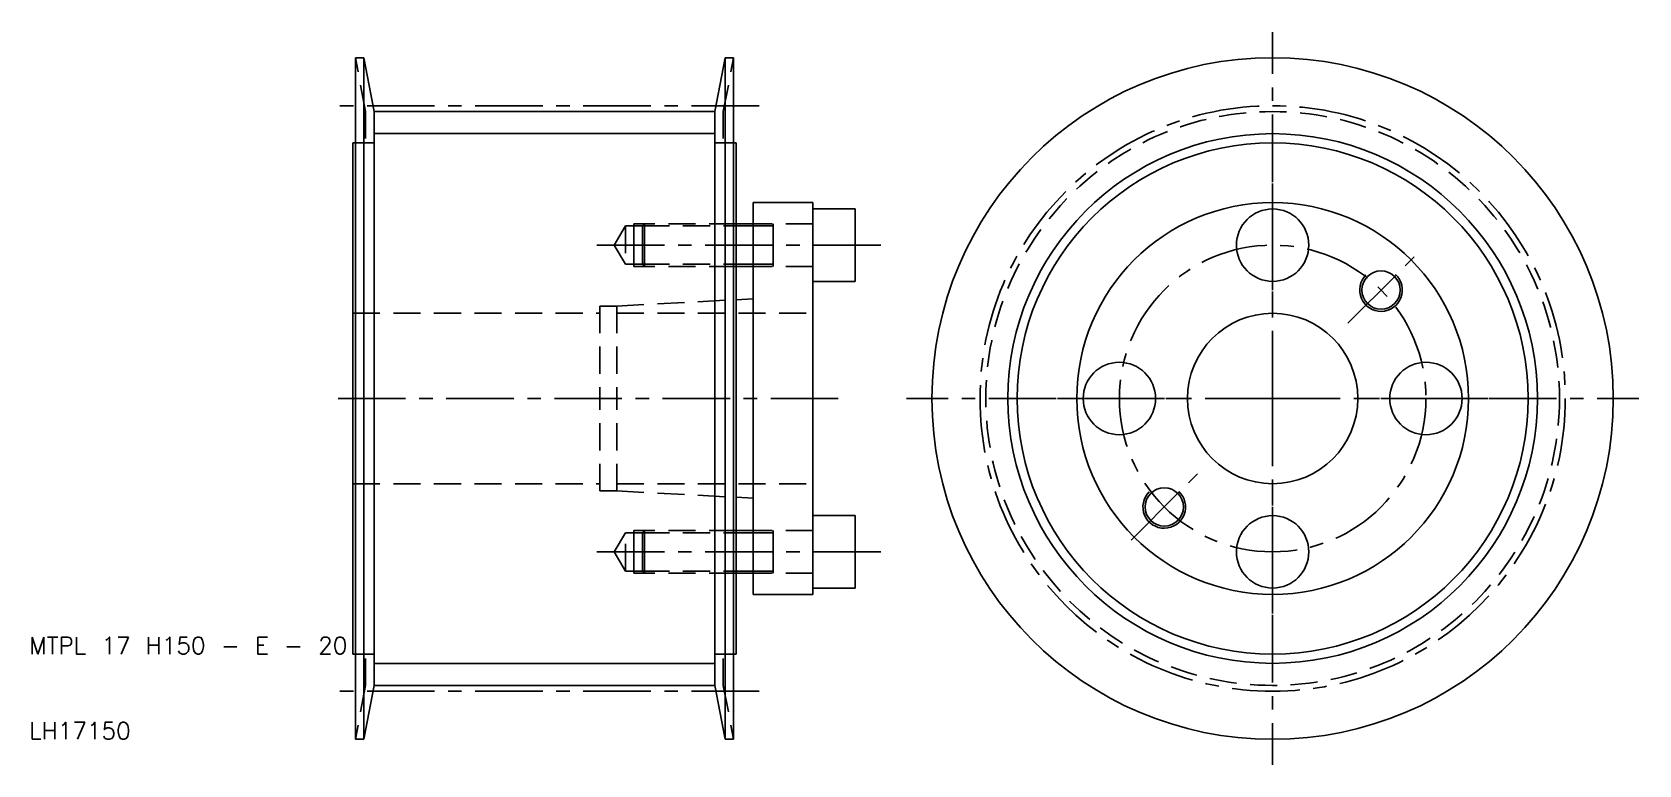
# Model space of a CAD drawing. Extents: x 10 to 199, y 7 to 93.
import ezdxf

# ---------------------------------------------------------------- set-up
doc = ezdxf.new("R2010")
doc.units = 0
doc.header["$LTSCALE"] = 0.25
doc.linetypes.add('CENTER', pattern=[50.8, 31.75, -6.35, 6.35, -6.35])
doc.linetypes.add('DASHED', pattern=[19.05, 12.7, -6.35])
doc.layers.get('0').update_dxf_attribs({"linetype": 'CONTINUOUS'})
doc.layers.add('CENTER', color=1, linetype='CENTER')
doc.styles.get("Standard").update_dxf_attribs({"font": 'txt.shx'})

msp = doc.modelspace()

# ---------------------------------------------------------------- linework, layer by layer
at = {"color": 3, "linetype": 'DASHED'}
for p, q in [((49.5, 83.675), (48.3, 90)), ((91.5, 83.675), (92.7, 90)), ((49.5, 83.675), (49.5, 80)), ((91.5, 83.675), (91.5, 80)), ((50.5, 80), (48.3, 80)), ((90.5, 80), (92.7, 80)), ((80, 70.25), (78.700962, 68)), ((80, 70.25), (80, 65.75)), ((82, 70.25), (80, 70.25)), ((82.25, 70.5), (81, 70.5)), ((81, 70.5), (81, 68)), ((82.25, 70.5), (82, 70.25)), ((82, 70.25), (93, 70.25)), ((82, 70.25), (82, 68)), ((93, 70.5), (82.25, 70.5)), ((82.25, 70.5), (82.25, 68)), ((102, 70.5), (95, 70.5)), ((95, 70.25), (97.333333, 70.25)), ((97.333333, 70.5), (97.333333, 68)), ((80, 65.75), (78.700962, 68)), ((81, 65.5), (81, 68)), ((82, 65.75), (82, 68)), ((82.25, 65.5), (82.25, 68)), ((97.333333, 65.5), (97.333333, 68)), ((82, 65.75), (80, 65.75)), ((82.25, 65.5), (81, 65.5)), ((82, 65.75), (93, 65.75)), ((82.25, 65.5), (82, 65.75)), ((93, 65.5), (82.25, 65.5)), ((95, 65.75), (97.333333, 65.75)), ((102, 65.5), (95, 65.5)), ((77, 60.85), (79, 60.85)), ((77, 60.85), (77, 50)), ((79, 60.85), (93, 61.59375)), ((79, 60.85), (79, 50)), ((48, 60), (77, 60)), ((79, 60), (102, 60)), ((77, 39.15), (77, 50)), ((79, 39.15), (79, 50)), ((48, 40), (77, 40)), ((79, 40), (102, 40)), ((77, 39.15), (79, 39.15)), ((79, 39.15), (93, 38.40625)), ((80, 34.25), (78.700962, 32)), ((80, 29.75), (80, 34.25)), ((82, 34.25), (80, 34.25)), ((81, 34.5), (81, 32)), ((82.25, 34.5), (81, 34.5)), ((82.25, 34.5), (82, 34.25)), ((82, 34.25), (82, 32)), ((82, 34.25), (93, 34.25)), ((82.25, 34.5), (82.25, 32)), ((93, 34.5), (82.25, 34.5)), ((102, 34.5), (95, 34.5)), ((95, 34.25), (97.333333, 34.25)), ((97.333333, 34.5), (97.333333, 32)), ((80, 29.75), (78.700962, 32)), ((81, 29.5), (81, 32)), ((82, 29.75), (82, 32)), ((82.25, 29.5), (82.25, 32)), ((97.333333, 29.5), (97.333333, 32)), ((82, 29.75), (80, 29.75)), ((82.25, 29.5), (81, 29.5)), ((82, 29.75), (93, 29.75)), ((82.25, 29.5), (82, 29.75)), ((93, 29.5), (82.25, 29.5)), ((95, 29.75), (97.333333, 29.75)), ((102, 29.5), (95, 29.5)), ((50.5, 20), (48.3, 20)), ((49.5, 16.325), (49.5, 20)), ((90.5, 20), (92.7, 20)), ((91.5, 16.325), (91.5, 20)), ((49.5, 16.325), (48.3, 10)), ((91.5, 16.325), (92.7, 10))]:
    msp.add_line(p, q, dxfattribs=at)
for p, q in [((48.3, 90), (48.3, 80)), ((49.3, 90), (48.3, 90)), ((49.3, 90), (49.3, 10)), ((50.5, 83.675), (49.3, 90)), ((90.5, 83.675), (91.7, 90)), ((91.7, 90), (91.7, 10)), ((91.7, 90), (92.7, 90)), ((92.7, 90), (92.7, 80)), ((90.5, 83.675), (50.5, 83.675)), ((50.5, 83.675), (50.5, 80)), ((90.5, 83.675), (90.5, 80)), ((48, 80), (48, 50)), ((48.3, 80), (48, 80)), ((48.3, 80), (48.3, 50)), ((50.5, 80), (50.5, 20)), ((90.5, 80), (90.5, 20)), ((92.7, 80), (92.7, 50)), ((92.7, 80), (93, 80)), ((93, 80), (93, 70.5)), ((95, 73), (102, 73)), ((95, 73), (95, 70.5)), ((102, 73), (102, 72.25)), ((102, 72.25), (102, 63.75)), ((102, 72.25), (107, 72.25)), ((107, 72.25), (107, 68)), ((93, 70.5), (93, 65.5)), ((95, 70.5), (93, 70.5)), ((95, 70.5), (95, 65.5)), ((107, 63.75), (107, 68)), ((93, 65.5), (93, 61.59375)), ((95, 65.5), (93, 65.5)), ((95, 65.5), (95, 61.7)), ((102, 63.75), (102, 50)), ((102, 63.75), (107, 63.75)), ((95, 61.7), (93, 61.59375)), ((93, 61.59375), (93, 50)), ((95, 61.7), (95, 50)), ((48, 20), (48, 50)), ((48.3, 20), (48.3, 50)), ((92.7, 20), (92.7, 50)), ((93, 38.40625), (93, 50)), ((95, 38.3), (95, 50)), ((102, 36.25), (102, 50)), ((93, 34.5), (93, 38.40625)), ((95, 38.3), (93, 38.40625)), ((95, 34.5), (95, 38.3)), ((102, 27.75), (102, 36.25)), ((102, 36.25), (107, 36.25)), ((107, 36.25), (107, 32)), ((93, 29.5), (93, 34.5)), ((95, 34.5), (93, 34.5)), ((95, 29.5), (95, 34.5)), ((107, 27.75), (107, 32)), ((93, 20), (93, 29.5)), ((95, 29.5), (93, 29.5)), ((95, 27), (95, 29.5)), ((95, 27), (102, 27)), ((102, 27.75), (107, 27.75)), ((102, 27), (102, 27.75)), ((48.3, 20), (48, 20)), ((48.3, 10), (48.3, 20)), ((50.5, 16.325), (50.5, 20)), ((90.5, 16.325), (90.5, 20)), ((92.7, 10), (92.7, 20)), ((92.7, 20), (93, 20)), ((50.5, 16.325), (49.3, 10)), ((90.5, 16.325), (50.5, 16.325)), ((90.5, 16.325), (91.7, 10)), ((49.3, 10), (48.3, 10)), ((91.7, 10), (92.7, 10))]:
    msp.add_line(p, q)
at = {"color": 3}
for p, q in [((90.5, 81.085), (50.5, 81.085)), ((95, 70.25), (93, 70.25)), ((95, 65.75), (93, 65.75)), ((95, 34.25), (93, 34.25)), ((95, 29.75), (93, 29.75)), ((90.5, 18.915), (50.5, 18.915))]:
    msp.add_line(p, q, dxfattribs=at)
for centre, radius in [((156, 50), 40), ((156, 50), 30), ((156, 50), 23), ((156, 50), 23), ((156, 68), 4.25), ((168.727922, 62.727922), 2.25), ((156, 50), 10), ((138, 50), 4.25), ((174, 50), 4.25), ((143.272078, 37.272078), 2.25), ((156, 32), 4.25)]:
    msp.add_circle(centre, radius)
at = {"color": 3, "linetype": 'DASHED'}
msp.add_circle((156, 50), 33.675, dxfattribs=at)
at = {"color": 3}
msp.add_circle((156, 50), 31.085, dxfattribs=at)
for centre in [(168.727922, 62.727922), (143.272078, 37.272078)]:
    msp.add_arc(centre, 2.5, 135, 47, dxfattribs=at)
at = {"layer": 'CENTER', "color": 1, "linetype": 'CENTER'}
for p, q in [((156, 50), (156, 93)), ((95.7, 84.36), (45.3, 84.36)), ((156, 75.25), (156, 60.75)), ((110, 68), (75.700962, 68)), ((164.838835, 58.838835), (172.617009, 66.617009)), ((105, 50), (45, 50)), ((156, 50), (113, 50)), ((130.75, 50), (145.25, 50)), ((156, 50), (156, 7)), ((156, 50), (199, 50)), ((181.25, 50), (166.75, 50)), ((139.382991, 33.382991), (147.161165, 41.161165)), ((156, 24.75), (156, 39.25)), ((110, 32), (75.700962, 32)), ((95.7, 15.64), (45.3, 15.64))]:
    msp.add_line(p, q, dxfattribs=at)
for radius in [34.36, 18]:
    msp.add_circle((156, 50), radius, dxfattribs=at)

# ---------------------------------------------------------------- texts
for s, p in [('MTPL 17 H150 - E - 20', (10, 20)), ('LH17150', (10, 10))]:
    msp.add_text(s, height=2).set_placement(p)

doc.saveas('drawing.dxf')
